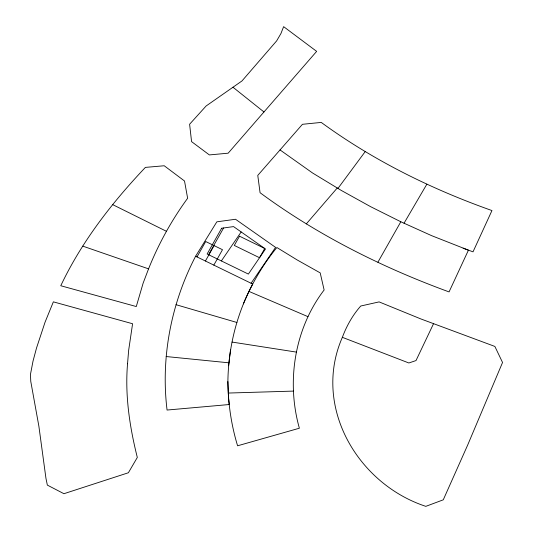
<?xml version="1.0" encoding="UTF-8"?>
<svg xmlns="http://www.w3.org/2000/svg" width="533" height="533" viewBox="0 0 533 533"><rect width="100%" height="100%" fill="white"/><g stroke="black" fill="none" stroke-linecap="round" stroke-linejoin="round"><path stroke-width="0.8" d="M227.884 381.748C228.317 347.842 236.639 313.95 252.735 284.062L195.604 256.24C171.2 303.237 160.646 357.37 167.062 410.044L229.257 404.527L228.504 397.731L227.884 381.748C228.104 403.428 231.275 425.034 237.591 445.795L299.379 428.219C286.188 381.595 294.496 328.714 324.124 289.985L320.2 272.883L297.154 259.944L276.874 247.512C262.962 264.488 251.803 283.603 243.388 303.863M228.61 365.758L230.509 349.961M342.359 337.329C312.118 406.259 357.443 483.897 425.814 506.35L443.269 499.821L467.634 445.142L502.546 362.48L494.871 346.437L420.97 318.981L379.103 301.898L360.748 306.015C352.639 315.163 346.63 325.91 342.359 337.329L408.864 362.98L416.007 360.568L433.569 323.638M148.56 268.859L143.137 283.15L136.281 306.548L60.769 285.741C81.662 241.616 111.963 202.7 145.389 167.395L164.217 165.756L184.518 181L187.629 198.256C171.733 220.036 158.561 243.808 148.56 268.859L82.788 246.133M197.01 256.926L205.685 241.522L222.501 249.711L213.826 265.114M208.55 254.694L223.594 227.971M205.418 261.017L214.093 245.613M377.91 262.196L400.829 221.768L431.623 235.659L468.434 250.164L449.059 291.911C382.101 267.413 317.535 235.133 260.071 192.719L257.772 175.397L302.444 124.302L321.239 122.417C373.167 160.34 431.424 189.155 491.959 210.555L473.018 251.843L463.104 248.198M404.047 223.207L426.853 184.185M195.604 256.24L216.838 221.835L235.513 219.256L275.581 247.379L251.09 283.263M221.375 260.937L241.163 231.942M365.265 151.519L337.949 188.429L337.249 188.002L306.282 223.927M263.968 111.97L228.164 153.191L209.369 154.923L191.567 141.625L189.608 124.236L206.104 106L241.989 80.936L276.647 40.881L280.931 33.546L283.629 26.65L316.655 51.375L263.968 111.97L232.974 87.225M228.344 393.048L293.53 391.095M166.163 356.537L228.957 362.82M232.095 342.079L296.408 352.106M176.003 304.683L236.905 322.478M248.964 291.411L307.961 316.655M112.683 204.632L166.509 231.335M400.829 221.768L370.668 206.697L341.247 190.408L312.591 173.005L280.038 149.933M127.547 363.753C124.869 395.346 129.659 426.84 137.314 457.447L128.38 472.758L63.933 493.705L47.35 485.11L45.951 478.314L38.876 426.207L30.767 381.388L30.454 374.419L33.013 361.147L36.517 348.036L45.032 322.265L53.36 301.851L132.59 323.744L128.653 350.314L127.547 363.753M221.635 228.244L207.13 254.001L248.365 274.082L265.481 249.004L233.547 226.598L221.635 228.244M239.517 236.199L234.307 245.44L259.531 257.725L264.734 248.485L239.517 236.199"/></g></svg>
